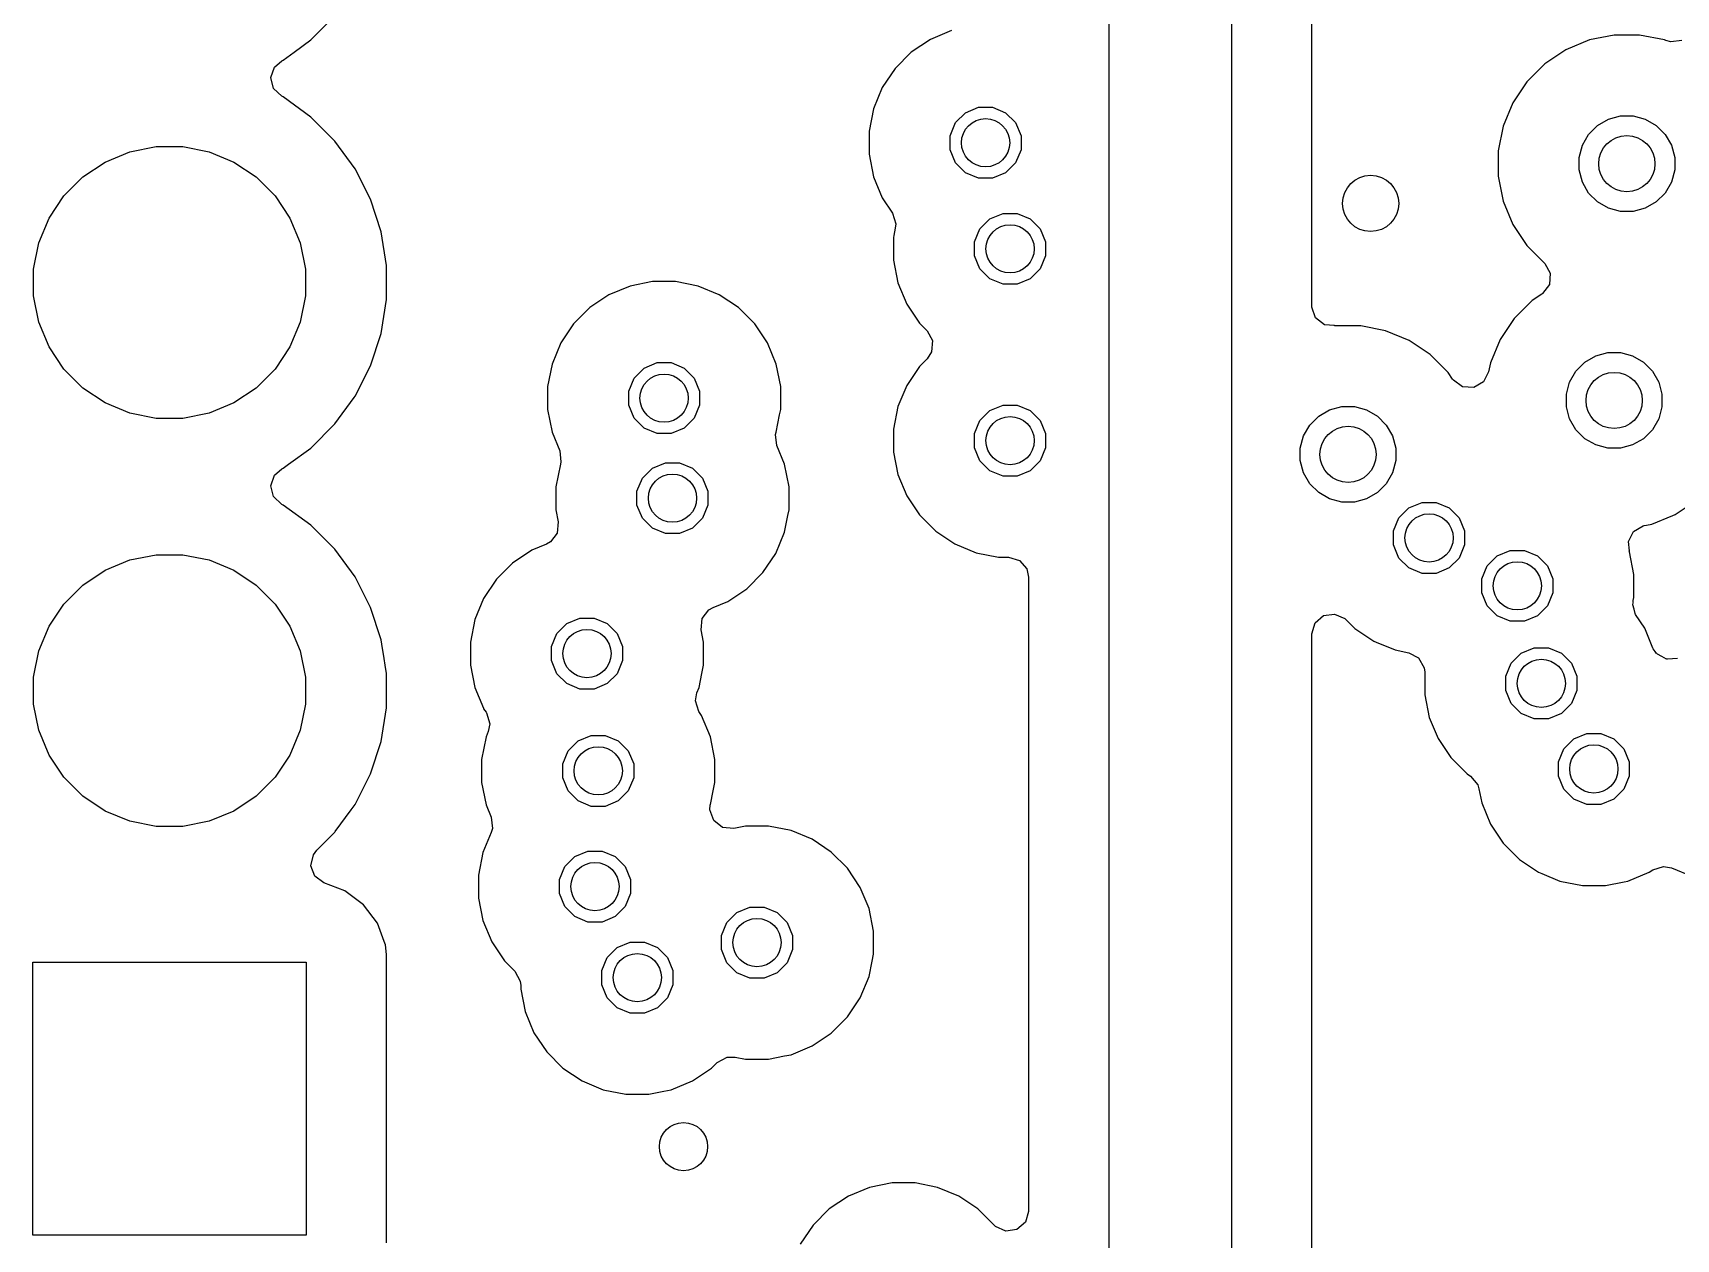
# Model space of a CAD drawing. Header units: inches. Extents: x 5.12 to 6.15, y -4.12 to -1.79.
# Drawn here: x 5.1426 to 5.5452, y -3.2447 to -2.9491 of the extents above; entities that cross this region are included whole.
import ezdxf

# ---------------------------------------------------------------- set-up
doc = ezdxf.new("R2010")
doc.units = ezdxf.units.IN
doc.header["$MEASUREMENT"] = 0
doc.layers.add('In2.Cu', color=33, linetype='CONTINUOUS', true_color=0xce7d2c)

msp = doc.modelspace()

# ---------------------------------------------------------------- linework, layer by layer
at = {"layer": 'In2.Cu', "linetype": 'CONTINUOUS'}
for p, q in [((5.40624, -3.34324), (5.40624, -2.67203)), ((5.43624, -2.67824), (5.43624, -3.33703)), ((5.45594, -3.01604), (5.45594, -2.94046)), ((5.2107, -2.95081), (5.21661, -2.9449)), ((5.20657, -2.95381), (5.2107, -2.95081)), ((5.2107, -2.95081), (5.2107, -2.95081)), ((5.2107, -2.95081), (5.2107, -2.95081)), ((5.36247, -2.95069), (5.35779, -2.95381)), ((5.36767, -2.94853), (5.36247, -2.95069)), ((5.36247, -2.95069), (5.36247, -2.95069)), ((5.52392, -2.95082), (5.51819, -2.9532)), ((5.53001, -2.94961), (5.52392, -2.95082)), ((5.52392, -2.95082), (5.52392, -2.95082)), ((5.53622, -2.94961), (5.53001, -2.94961)), ((5.53001, -2.94961), (5.53001, -2.94961)), ((5.54231, -2.95082), (5.53622, -2.94961)), ((5.53622, -2.94961), (5.53622, -2.94961)), ((5.54269, -2.95098), (5.54231, -2.95082)), ((5.54231, -2.95082), (5.54231, -2.95082)), ((5.54231, -2.95082), (5.54231, -2.95082)), ((5.54231, -2.95082), (5.54231, -2.95082)), ((5.54231, -2.95082), (5.54231, -2.95082)), ((5.54658, -2.95091), (5.54386, -2.9513)), ((5.20393, -2.95573), (5.20657, -2.95381)), ((5.35779, -2.95381), (5.35381, -2.95779)), ((5.35779, -2.95381), (5.35779, -2.95381)), ((5.51819, -2.9532), (5.51302, -2.95665)), ((5.51819, -2.9532), (5.51819, -2.9532)), ((5.54386, -2.9513), (5.54269, -2.95098)), ((5.20092, -2.96005), (5.20181, -2.95745)), ((5.20181, -2.95745), (5.20358, -2.95591)), ((5.20358, -2.95591), (5.20393, -2.95573)), ((5.35381, -2.95779), (5.35069, -2.96247)), ((5.35381, -2.95779), (5.35381, -2.95779)), ((5.51302, -2.95665), (5.50863, -2.96104)), ((5.51302, -2.95665), (5.51302, -2.95665)), ((5.20158, -2.96272), (5.20092, -2.96005)), ((5.20358, -2.96461), (5.20158, -2.96272)), ((5.35069, -2.96247), (5.34853, -2.96767)), ((5.35069, -2.96247), (5.35069, -2.96247)), ((5.50863, -2.96104), (5.50519, -2.9662)), ((5.50863, -2.96104), (5.50863, -2.96104)), ((5.2039, -2.96477), (5.20358, -2.96461)), ((5.20393, -2.96478), (5.2039, -2.96477)), ((5.2107, -2.9697), (5.20393, -2.96478)), ((5.50518, -2.9662), (5.50281, -2.97193)), ((5.50519, -2.9662), (5.50518, -2.9662)), ((5.21661, -2.97562), (5.2107, -2.9697)), ((5.34853, -2.96767), (5.34744, -2.97319)), ((5.34853, -2.96767), (5.34853, -2.96767)), ((5.36863, -2.97108), (5.37108, -2.96863)), ((5.37108, -2.96863), (5.37427, -2.96731)), ((5.37427, -2.96731), (5.37773, -2.96731)), ((5.37773, -2.96731), (5.38092, -2.96863)), ((5.38092, -2.96863), (5.38337, -2.97108)), ((5.52592, -2.97176), (5.52859, -2.97022)), ((5.52859, -2.97022), (5.53157, -2.96942)), ((5.53157, -2.96942), (5.53466, -2.96942)), ((5.53466, -2.96942), (5.53763, -2.97022)), ((5.53763, -2.97022), (5.5403, -2.97176)), ((5.34744, -2.97319), (5.34744, -2.97319)), ((5.34744, -2.97319), (5.34744, -2.97881)), ((5.36731, -2.97427), (5.36863, -2.97108)), ((5.36731, -2.97773), (5.36731, -2.97427)), ((5.38337, -2.97108), (5.38469, -2.97427)), ((5.38469, -2.97427), (5.38469, -2.97773)), ((5.50281, -2.97194), (5.5016, -2.97802)), ((5.50281, -2.97193), (5.50281, -2.97194)), ((5.5222, -2.97661), (5.52374, -2.97394)), ((5.52374, -2.97394), (5.52592, -2.97176)), ((5.5403, -2.97176), (5.54248, -2.97394)), ((5.54248, -2.97394), (5.54403, -2.97661)), ((5.16028, -2.98075), (5.16634, -2.97824)), ((5.16634, -2.97824), (5.17278, -2.97696)), ((5.17278, -2.97696), (5.17934, -2.97696)), ((5.17934, -2.97696), (5.18577, -2.97824)), ((5.18577, -2.97824), (5.19183, -2.98075)), ((5.22153, -2.98239), (5.21661, -2.97562)), ((5.34744, -2.97881), (5.34744, -2.97881)), ((5.34744, -2.97881), (5.34744, -2.97881)), ((5.34744, -2.97881), (5.34853, -2.98433)), ((5.36863, -2.98092), (5.36731, -2.97773)), ((5.38469, -2.97773), (5.38337, -2.98092)), ((5.5016, -2.97802), (5.5016, -2.98423)), ((5.5214, -2.97959), (5.5222, -2.97661)), ((5.54403, -2.97661), (5.54482, -2.97959)), ((5.15483, -2.98439), (5.16028, -2.98075)), ((5.19183, -2.98075), (5.19729, -2.98439)), ((5.22533, -2.98985), (5.22153, -2.98239)), ((5.22153, -2.98239), (5.22153, -2.98239)), ((5.22153, -2.98239), (5.22153, -2.98239)), ((5.37108, -2.98337), (5.36863, -2.98092)), ((5.38337, -2.98092), (5.38092, -2.98337)), ((5.5214, -2.98267), (5.5214, -2.97959)), ((5.5222, -2.98565), (5.5214, -2.98267)), ((5.54482, -2.98267), (5.54403, -2.98565)), ((5.54482, -2.97959), (5.54482, -2.98267)), ((5.15019, -2.98903), (5.15483, -2.98439)), ((5.19729, -2.98439), (5.20193, -2.98903)), ((5.34853, -2.98433), (5.34853, -2.98433)), ((5.34853, -2.98433), (5.35069, -2.98953)), ((5.37427, -2.98469), (5.37108, -2.98337)), ((5.37773, -2.98469), (5.37427, -2.98469)), ((5.38092, -2.98337), (5.37773, -2.98469)), ((5.5016, -2.98423), (5.50281, -2.99032)), ((5.52374, -2.98832), (5.5222, -2.98565)), ((5.54403, -2.98565), (5.54248, -2.98832)), ((5.14655, -2.99448), (5.15019, -2.98903)), ((5.20193, -2.98903), (5.20557, -2.99448)), ((5.22792, -2.99781), (5.22533, -2.98985)), ((5.35069, -2.98953), (5.35069, -2.98953)), ((5.35069, -2.98953), (5.35316, -2.99323)), ((5.50281, -2.99032), (5.50281, -2.99032)), ((5.50281, -2.99032), (5.50518, -2.99606)), ((5.52592, -2.9905), (5.52374, -2.98832)), ((5.52859, -2.99204), (5.52592, -2.9905)), ((5.5403, -2.9905), (5.53763, -2.99204)), ((5.54248, -2.98832), (5.5403, -2.9905)), ((5.14404, -3.00054), (5.14655, -2.99448)), ((5.20557, -2.99448), (5.20808, -3.00054)), ((5.35316, -2.99323), (5.35399, -2.99586)), ((5.37463, -2.99708), (5.37708, -2.99463)), ((5.37708, -2.99463), (5.38027, -2.99331)), ((5.38027, -2.99331), (5.38373, -2.99331)), ((5.38373, -2.99331), (5.38692, -2.99463)), ((5.38692, -2.99463), (5.38937, -2.99708)), ((5.53157, -2.99284), (5.52859, -2.99204)), ((5.53466, -2.99284), (5.53157, -2.99284)), ((5.53763, -2.99204), (5.53466, -2.99284)), ((5.22923, -3.00607), (5.22792, -2.99781)), ((5.35352, -2.99877), (5.35344, -2.99919)), ((5.35344, -2.99919), (5.35344, -3.00481)), ((5.35389, -2.9969), (5.35352, -2.99877)), ((5.35399, -2.99586), (5.35389, -2.9969)), ((5.37331, -3.00027), (5.37463, -2.99708)), ((5.38937, -2.99708), (5.39069, -3.00027)), ((5.50518, -2.99606), (5.50519, -2.99606)), ((5.50519, -2.99606), (5.50863, -3.00122)), ((5.14276, -3.00698), (5.14404, -3.00054)), ((5.20808, -3.00054), (5.20936, -3.00698)), ((5.37331, -3.00373), (5.37331, -3.00027)), ((5.39069, -3.00027), (5.39069, -3.00373)), ((5.50863, -3.00122), (5.50863, -3.00122)), ((5.50863, -3.00122), (5.513, -3.00558)), ((5.14276, -3.01354), (5.14276, -3.00698)), ((5.20936, -3.00698), (5.20936, -3.01354)), ((5.22923, -3.01444), (5.22923, -3.00607)), ((5.35344, -3.00481), (5.35344, -3.00481)), ((5.35344, -3.00481), (5.35344, -3.00481)), ((5.35344, -3.00481), (5.35453, -3.01033)), ((5.37463, -3.00692), (5.37331, -3.00373)), ((5.37708, -3.00937), (5.37463, -3.00692)), ((5.38937, -3.00692), (5.38692, -3.00937)), ((5.39069, -3.00373), (5.38937, -3.00692)), ((5.513, -3.00558), (5.51432, -3.008)), ((5.28891, -3.01112), (5.28371, -3.01327)), ((5.29443, -3.01002), (5.28891, -3.01112)), ((5.28891, -3.01112), (5.28891, -3.01112)), ((5.30006, -3.01002), (5.29443, -3.01002)), ((5.29443, -3.01002), (5.29443, -3.01002)), ((5.30558, -3.01112), (5.30006, -3.01002)), ((5.30006, -3.01002), (5.30006, -3.01002)), ((5.31077, -3.01327), (5.30558, -3.01112)), ((5.30558, -3.01112), (5.30558, -3.01112)), ((5.35453, -3.01033), (5.35453, -3.01033)), ((5.35453, -3.01033), (5.35669, -3.01553)), ((5.38027, -3.01069), (5.37708, -3.00937)), ((5.38373, -3.01069), (5.38027, -3.01069)), ((5.38692, -3.00937), (5.38373, -3.01069)), ((5.51412, -3.01074), (5.51247, -3.01294)), ((5.51432, -3.008), (5.51412, -3.01074)), ((5.14404, -3.01997), (5.14276, -3.01354)), ((5.20936, -3.01354), (5.20808, -3.01997)), ((5.22792, -3.02271), (5.22923, -3.01444)), ((5.28371, -3.01327), (5.27904, -3.0164)), ((5.28371, -3.01327), (5.28371, -3.01327)), ((5.31545, -3.0164), (5.31077, -3.01327)), ((5.31077, -3.01327), (5.31077, -3.01327)), ((5.5099, -3.01467), (5.50551, -3.01906)), ((5.51226, -3.01309), (5.5099, -3.01467)), ((5.5099, -3.01467), (5.5099, -3.01467)), ((5.51247, -3.01294), (5.51226, -3.01309)), ((5.27904, -3.0164), (5.27506, -3.02037)), ((5.27904, -3.0164), (5.27904, -3.0164)), ((5.31943, -3.02037), (5.31545, -3.0164)), ((5.31545, -3.0164), (5.31545, -3.0164)), ((5.35669, -3.01553), (5.35669, -3.01553)), ((5.35669, -3.01553), (5.35981, -3.02021)), ((5.45595, -3.0163), (5.45594, -3.01604)), ((5.45686, -3.0189), (5.45595, -3.0163)), ((5.45904, -3.02059), (5.45686, -3.0189)), ((5.50551, -3.01906), (5.50206, -3.02422)), ((5.50551, -3.01906), (5.50551, -3.01906)), ((5.14655, -3.02603), (5.14404, -3.01997)), ((5.20808, -3.01997), (5.20557, -3.02603)), ((5.22533, -3.03067), (5.22792, -3.02271)), ((5.27506, -3.02037), (5.27193, -3.02505)), ((5.27506, -3.02037), (5.27506, -3.02037)), ((5.32256, -3.02505), (5.31943, -3.02037)), ((5.31943, -3.02037), (5.31943, -3.02037)), ((5.35981, -3.02021), (5.35981, -3.02021)), ((5.35981, -3.02021), (5.36165, -3.02205)), ((5.36165, -3.02205), (5.36297, -3.02446)), ((5.46146, -3.0208), (5.45904, -3.02059)), ((5.46147, -3.02087), (5.46146, -3.0208)), ((5.4617, -3.02085), (5.46147, -3.02087)), ((5.46171, -3.02085), (5.4617, -3.02085)), ((5.46791, -3.02085), (5.46171, -3.02085)), ((5.474, -3.02206), (5.46791, -3.02085)), ((5.46791, -3.02085), (5.46791, -3.02085)), ((5.47974, -3.02443), (5.474, -3.02206)), ((5.474, -3.02206), (5.474, -3.02206)), ((5.15019, -3.03149), (5.14655, -3.02603)), ((5.20557, -3.02603), (5.20193, -3.03149)), ((5.27193, -3.02505), (5.26978, -3.03025)), ((5.27193, -3.02505), (5.27193, -3.02505)), ((5.32471, -3.03025), (5.32256, -3.02505)), ((5.32256, -3.02505), (5.32256, -3.02505)), ((5.32256, -3.02505), (5.32256, -3.02505)), ((5.36278, -3.02721), (5.36165, -3.02895)), ((5.36297, -3.02446), (5.36278, -3.02721)), ((5.4849, -3.02788), (5.47974, -3.02443)), ((5.47974, -3.02443), (5.47974, -3.02443)), ((5.50206, -3.02422), (5.49969, -3.02996)), ((5.50206, -3.02422), (5.50206, -3.02422)), ((5.22153, -3.03813), (5.22533, -3.03067)), ((5.26978, -3.03025), (5.26868, -3.03577)), ((5.26978, -3.03025), (5.26978, -3.03025)), ((5.28988, -3.03366), (5.29232, -3.03122)), ((5.29232, -3.03122), (5.29552, -3.02989)), ((5.29552, -3.02989), (5.29897, -3.02989)), ((5.29897, -3.02989), (5.30217, -3.03122)), ((5.30217, -3.03122), (5.30461, -3.03366)), ((5.32581, -3.03577), (5.32471, -3.03025)), ((5.32471, -3.03025), (5.32471, -3.03025)), ((5.32471, -3.03025), (5.32471, -3.03025)), ((5.35981, -3.03079), (5.35669, -3.03547)), ((5.36165, -3.02895), (5.35981, -3.03079)), ((5.35981, -3.03079), (5.35981, -3.03079)), ((5.48929, -3.03227), (5.4849, -3.02788)), ((5.4849, -3.02788), (5.4849, -3.02788)), ((5.49969, -3.02996), (5.49925, -3.03217)), ((5.49969, -3.02996), (5.49969, -3.02996)), ((5.52062, -3.03196), (5.5228, -3.02978)), ((5.5228, -3.02978), (5.52547, -3.02824)), ((5.52547, -3.02824), (5.52845, -3.02744)), ((5.52845, -3.02744), (5.53153, -3.02744)), ((5.53153, -3.02744), (5.53451, -3.02824)), ((5.53451, -3.02824), (5.53718, -3.02978)), ((5.53718, -3.02978), (5.53936, -3.03196)), ((5.15483, -3.03613), (5.15019, -3.03149)), ((5.20193, -3.03149), (5.19729, -3.03613)), ((5.28856, -3.03685), (5.28988, -3.03366)), ((5.30461, -3.03366), (5.30593, -3.03685)), ((5.35669, -3.03547), (5.35453, -3.04067)), ((5.35669, -3.03547), (5.35669, -3.03547)), ((5.4904, -3.03393), (5.48929, -3.03227)), ((5.48929, -3.03227), (5.48929, -3.03227)), ((5.4906, -3.03422), (5.4904, -3.03393)), ((5.49283, -3.03583), (5.4906, -3.03422)), ((5.49797, -3.03461), (5.49558, -3.03597)), ((5.49925, -3.03217), (5.49797, -3.03461)), ((5.51828, -3.03761), (5.51908, -3.03463)), ((5.51908, -3.03463), (5.52062, -3.03196)), ((5.53936, -3.03196), (5.5409, -3.03463)), ((5.5409, -3.03463), (5.5417, -3.03761)), ((5.16028, -3.03977), (5.15483, -3.03613)), ((5.19729, -3.03613), (5.19183, -3.03977)), ((5.21661, -3.0449), (5.22133, -3.0384)), ((5.22133, -3.0384), (5.22153, -3.03813)), ((5.26868, -3.03577), (5.26868, -3.03577)), ((5.26868, -3.03577), (5.26868, -3.0414)), ((5.28856, -3.04031), (5.28856, -3.03685)), ((5.30593, -3.03685), (5.30593, -3.04031)), ((5.32581, -3.0414), (5.32581, -3.03577)), ((5.49558, -3.03597), (5.49283, -3.03583)), ((5.51828, -3.04069), (5.51828, -3.03761)), ((5.5417, -3.03761), (5.5417, -3.04069)), ((5.16634, -3.04228), (5.16028, -3.03977)), ((5.17278, -3.04356), (5.16634, -3.04228)), ((5.18577, -3.04228), (5.17934, -3.04356)), ((5.19183, -3.03977), (5.18577, -3.04228)), ((5.26868, -3.0414), (5.26868, -3.0414)), ((5.26868, -3.0414), (5.26868, -3.0414)), ((5.26868, -3.0414), (5.26978, -3.04691)), ((5.28988, -3.0435), (5.28856, -3.04031)), ((5.29232, -3.04595), (5.28988, -3.0435)), ((5.30461, -3.0435), (5.30217, -3.04595)), ((5.30593, -3.04031), (5.30461, -3.0435)), ((5.32471, -3.04691), (5.32555, -3.04269)), ((5.32555, -3.04269), (5.32581, -3.0414)), ((5.35453, -3.04067), (5.35344, -3.04619)), ((5.35453, -3.04067), (5.35453, -3.04067)), ((5.37463, -3.04408), (5.37708, -3.04163)), ((5.37708, -3.04163), (5.38027, -3.04031)), ((5.38027, -3.04031), (5.38373, -3.04031)), ((5.38373, -3.04031), (5.38692, -3.04163)), ((5.38692, -3.04163), (5.38937, -3.04408)), ((5.45544, -3.04517), (5.45762, -3.04299)), ((5.45762, -3.04299), (5.46029, -3.04145)), ((5.46029, -3.04145), (5.46327, -3.04065)), ((5.46327, -3.04065), (5.46635, -3.04065)), ((5.46635, -3.04065), (5.46933, -3.04145)), ((5.46933, -3.04145), (5.472, -3.04299)), ((5.472, -3.04299), (5.47418, -3.04517)), ((5.51908, -3.04367), (5.51828, -3.04069)), ((5.5417, -3.04069), (5.5409, -3.04367)), ((5.17934, -3.04356), (5.17278, -3.04356)), ((5.2107, -3.05081), (5.21661, -3.0449)), ((5.21661, -3.0449), (5.21661, -3.0449)), ((5.21661, -3.0449), (5.21661, -3.0449)), ((5.26978, -3.04691), (5.26978, -3.04691)), ((5.26978, -3.04691), (5.27167, -3.05147)), ((5.29552, -3.04727), (5.29232, -3.04595)), ((5.29897, -3.04727), (5.29552, -3.04727)), ((5.30217, -3.04595), (5.29897, -3.04727)), ((5.32457, -3.04748), (5.3247, -3.04693)), ((5.32487, -3.05022), (5.32457, -3.04748)), ((5.3247, -3.04693), (5.32471, -3.04691)), ((5.32471, -3.04691), (5.32471, -3.04691)), ((5.35344, -3.04619), (5.35344, -3.04619)), ((5.35344, -3.04619), (5.35344, -3.05181)), ((5.37331, -3.04727), (5.37463, -3.04408)), ((5.37331, -3.05073), (5.37331, -3.04727)), ((5.38937, -3.04408), (5.39069, -3.04727)), ((5.39069, -3.04727), (5.39069, -3.05073)), ((5.4539, -3.04784), (5.45544, -3.04517)), ((5.47418, -3.04517), (5.47572, -3.04784)), ((5.52062, -3.04634), (5.51908, -3.04367)), ((5.5228, -3.04852), (5.52062, -3.04634)), ((5.53936, -3.04634), (5.53718, -3.04852)), ((5.5409, -3.04367), (5.53936, -3.04634)), ((5.20525, -3.05477), (5.2107, -3.05081)), ((5.2107, -3.05081), (5.2107, -3.05081)), ((5.2107, -3.05081), (5.2107, -3.05081)), ((5.27167, -3.05147), (5.27196, -3.05421)), ((5.32675, -3.05477), (5.32487, -3.05022)), ((5.37463, -3.05392), (5.37331, -3.05073)), ((5.39069, -3.05073), (5.38937, -3.05392)), ((5.4531, -3.05082), (5.4539, -3.04784)), ((5.4531, -3.0539), (5.4531, -3.05082)), ((5.47572, -3.04784), (5.47652, -3.05082)), ((5.47652, -3.05082), (5.47652, -3.0539)), ((5.52547, -3.05006), (5.5228, -3.04852)), ((5.52845, -3.05086), (5.52547, -3.05006)), ((5.53153, -3.05086), (5.52845, -3.05086)), ((5.53451, -3.05006), (5.53153, -3.05086)), ((5.53718, -3.04852), (5.53451, -3.05006)), ((5.20393, -3.05573), (5.20525, -3.05477)), ((5.27182, -3.05477), (5.27072, -3.06029)), ((5.27183, -3.05476), (5.27182, -3.05477)), ((5.27196, -3.05421), (5.27183, -3.05476)), ((5.29437, -3.05574), (5.29756, -3.05442)), ((5.29756, -3.05442), (5.30102, -3.05442)), ((5.30102, -3.05442), (5.30421, -3.05574)), ((5.32785, -3.06029), (5.32675, -3.05477)), ((5.32675, -3.05477), (5.32675, -3.05477)), ((5.32675, -3.05477), (5.32675, -3.05477)), ((5.35344, -3.05181), (5.35344, -3.05181)), ((5.35344, -3.05181), (5.35344, -3.05181)), ((5.35344, -3.05181), (5.35453, -3.05733)), ((5.37708, -3.05637), (5.37463, -3.05392)), ((5.38937, -3.05392), (5.38692, -3.05637)), ((5.4539, -3.05688), (5.4531, -3.0539)), ((5.47652, -3.0539), (5.47572, -3.05688)), ((5.20092, -3.06005), (5.20181, -3.05745)), ((5.20181, -3.05745), (5.20358, -3.05591)), ((5.20358, -3.05591), (5.20393, -3.05573)), ((5.2906, -3.06138), (5.29192, -3.05818)), ((5.29192, -3.05818), (5.29437, -3.05574)), ((5.30421, -3.05574), (5.30665, -3.05818)), ((5.30665, -3.05818), (5.30798, -3.06138)), ((5.35453, -3.05733), (5.35453, -3.05733)), ((5.35453, -3.05733), (5.35669, -3.06253)), ((5.38027, -3.05769), (5.37708, -3.05637)), ((5.38373, -3.05769), (5.38027, -3.05769)), ((5.38692, -3.05637), (5.38373, -3.05769)), ((5.45544, -3.05955), (5.4539, -3.05688)), ((5.45762, -3.06173), (5.45544, -3.05955)), ((5.47418, -3.05955), (5.472, -3.06173)), ((5.47572, -3.05688), (5.47418, -3.05955)), ((5.20158, -3.06272), (5.20092, -3.06005)), ((5.20358, -3.06461), (5.20158, -3.06272)), ((5.27072, -3.06029), (5.27072, -3.06029)), ((5.27072, -3.06029), (5.27072, -3.06592)), ((5.2906, -3.06483), (5.2906, -3.06138)), ((5.30798, -3.06138), (5.30798, -3.06483)), ((5.32785, -3.06592), (5.32785, -3.06029)), ((5.35669, -3.06253), (5.35669, -3.06253)), ((5.35669, -3.06253), (5.35981, -3.06721)), ((5.46029, -3.06327), (5.45762, -3.06173)), ((5.46327, -3.06407), (5.46029, -3.06327)), ((5.46933, -3.06327), (5.46635, -3.06407)), ((5.472, -3.06173), (5.46933, -3.06327)), ((5.54492, -3.06708), (5.55008, -3.06363)), ((5.2039, -3.06477), (5.20358, -3.06461)), ((5.20393, -3.06478), (5.2039, -3.06477)), ((5.2107, -3.0697), (5.20393, -3.06478)), ((5.27072, -3.06592), (5.27072, -3.06592)), ((5.27072, -3.06592), (5.27072, -3.06592)), ((5.27072, -3.06592), (5.27132, -3.06892)), ((5.29192, -3.06803), (5.2906, -3.06483)), ((5.30798, -3.06483), (5.30665, -3.06803)), ((5.32675, -3.07144), (5.32757, -3.06731)), ((5.32757, -3.06731), (5.32785, -3.06592)), ((5.35981, -3.06721), (5.35981, -3.06721)), ((5.35981, -3.06721), (5.36379, -3.07119)), ((5.46635, -3.06407), (5.46327, -3.06407)), ((5.47728, -3.06791), (5.47972, -3.06547)), ((5.47972, -3.06547), (5.48292, -3.06415)), ((5.48292, -3.06415), (5.48637, -3.06415)), ((5.48637, -3.06415), (5.48957, -3.06547)), ((5.48957, -3.06547), (5.49201, -3.06791)), ((5.53919, -3.06945), (5.54436, -3.06731)), ((5.54436, -3.06731), (5.54492, -3.06708)), ((5.54492, -3.06708), (5.54492, -3.06708)), ((5.54492, -3.06708), (5.54492, -3.06708)), ((5.21661, -3.07562), (5.2107, -3.0697)), ((5.27108, -3.07166), (5.26939, -3.07383)), ((5.27132, -3.06892), (5.27108, -3.07166)), ((5.29437, -3.07047), (5.29192, -3.06803)), ((5.29756, -3.07179), (5.29437, -3.07047)), ((5.30421, -3.07047), (5.30102, -3.07179)), ((5.30665, -3.06803), (5.30421, -3.07047)), ((5.3246, -3.07663), (5.32675, -3.07144)), ((5.36379, -3.07119), (5.36379, -3.07119)), ((5.36379, -3.07119), (5.36847, -3.07431)), ((5.47596, -3.07111), (5.47728, -3.06791)), ((5.47596, -3.07456), (5.47596, -3.07111)), ((5.49201, -3.06791), (5.49333, -3.07111)), ((5.49333, -3.07111), (5.49333, -3.07456)), ((5.53352, -3.07375), (5.53475, -3.07128)), ((5.53475, -3.07128), (5.53711, -3.06987)), ((5.53711, -3.06987), (5.53738, -3.06981)), ((5.53738, -3.06981), (5.53794, -3.0697)), ((5.53794, -3.0697), (5.53919, -3.06945)), ((5.22153, -3.08239), (5.21661, -3.07562)), ((5.2684, -3.07438), (5.26482, -3.07587)), ((5.26939, -3.07383), (5.2684, -3.07438)), ((5.30102, -3.07179), (5.29756, -3.07179)), ((5.36847, -3.07431), (5.36847, -3.07431)), ((5.36847, -3.07431), (5.36847, -3.07431)), ((5.36847, -3.07431), (5.37367, -3.07647)), ((5.47728, -3.07776), (5.47596, -3.07456)), ((5.49333, -3.07456), (5.49201, -3.07776)), ((5.53377, -3.07599), (5.53352, -3.07375)), ((5.16028, -3.08075), (5.16634, -3.07824)), ((5.16634, -3.07824), (5.17278, -3.07696)), ((5.17278, -3.07696), (5.17934, -3.07696)), ((5.17934, -3.07696), (5.18577, -3.07824)), ((5.18577, -3.07824), (5.19183, -3.08075)), ((5.26014, -3.07899), (5.25616, -3.08297)), ((5.26482, -3.07587), (5.26014, -3.07899)), ((5.26014, -3.07899), (5.26014, -3.07899)), ((5.26482, -3.07587), (5.26482, -3.07587)), ((5.32147, -3.08131), (5.3246, -3.07663)), ((5.37367, -3.07647), (5.37367, -3.07647)), ((5.37367, -3.07647), (5.37367, -3.07647)), ((5.37367, -3.07647), (5.37919, -3.07756)), ((5.37919, -3.07756), (5.38165, -3.07756)), ((5.38165, -3.07756), (5.38429, -3.07834)), ((5.38429, -3.07834), (5.38609, -3.08042)), ((5.47972, -3.0802), (5.47728, -3.07776)), ((5.49201, -3.07776), (5.48957, -3.0802)), ((5.49758, -3.08286), (5.4989, -3.07966)), ((5.4989, -3.07966), (5.50134, -3.07722)), ((5.50134, -3.07722), (5.50454, -3.0759)), ((5.50454, -3.0759), (5.50799, -3.0759)), ((5.50799, -3.0759), (5.51119, -3.07722)), ((5.51119, -3.07722), (5.51363, -3.07966)), ((5.51363, -3.07966), (5.51495, -3.08286)), ((5.53366, -3.07602), (5.53377, -3.07599)), ((5.53373, -3.07625), (5.53366, -3.07602)), ((5.53483, -3.08177), (5.53373, -3.07625)), ((5.53373, -3.07625), (5.53373, -3.07625)), ((5.53373, -3.07625), (5.53373, -3.07625)), ((5.53373, -3.07625), (5.53373, -3.07625)), ((5.15483, -3.08439), (5.16028, -3.08075)), ((5.19183, -3.08075), (5.19729, -3.08439)), ((5.22533, -3.08985), (5.22153, -3.08239)), ((5.22153, -3.08239), (5.22153, -3.08239)), ((5.22153, -3.08239), (5.22153, -3.08239)), ((5.25616, -3.08297), (5.25303, -3.08765)), ((5.25616, -3.08297), (5.25616, -3.08297)), ((5.3175, -3.08529), (5.32147, -3.08131)), ((5.38609, -3.08042), (5.38653, -3.08244)), ((5.38653, -3.08244), (5.38653, -3.2379)), ((5.48292, -3.08152), (5.47972, -3.0802)), ((5.48637, -3.08152), (5.48292, -3.08152)), ((5.48957, -3.0802), (5.48637, -3.08152)), ((5.49758, -3.08631), (5.49758, -3.08286)), ((5.51495, -3.08286), (5.51495, -3.08631)), ((5.53483, -3.0874), (5.53483, -3.08177)), ((5.53483, -3.08177), (5.53483, -3.08177)), ((5.15019, -3.08903), (5.15483, -3.08439)), ((5.19729, -3.08439), (5.20193, -3.08903)), ((5.25303, -3.08765), (5.25088, -3.09285)), ((5.25303, -3.08765), (5.25303, -3.08765)), ((5.31282, -3.08842), (5.3175, -3.08529)), ((5.4989, -3.08951), (5.49758, -3.08631)), ((5.51495, -3.08631), (5.51363, -3.08951)), ((5.53467, -3.08818), (5.53483, -3.0874)), ((5.14655, -3.09448), (5.15019, -3.08903)), ((5.20193, -3.08903), (5.20557, -3.09448)), ((5.22792, -3.09781), (5.22533, -3.08985)), ((5.30656, -3.09262), (5.30824, -3.09045)), ((5.30824, -3.09045), (5.30923, -3.0899)), ((5.30923, -3.0899), (5.31282, -3.08842)), ((5.4588, -3.09187), (5.46152, -3.09148)), ((5.46152, -3.09148), (5.46402, -3.09262)), ((5.50134, -3.09195), (5.4989, -3.08951)), ((5.51363, -3.08951), (5.51119, -3.09195)), ((5.53458, -3.08922), (5.53462, -3.08878)), ((5.53491, -3.09029), (5.53458, -3.08922)), ((5.5346, -3.08868), (5.53464, -3.08859)), ((5.53462, -3.08878), (5.5346, -3.08868)), ((5.53464, -3.08859), (5.53467, -3.08818)), ((5.53512, -3.09138), (5.53491, -3.09029)), ((5.53525, -3.09162), (5.53512, -3.09138)), ((5.53747, -3.09495), (5.53525, -3.09162)), ((5.14404, -3.10054), (5.14655, -3.09448)), ((5.20557, -3.09448), (5.20808, -3.10054)), ((5.25088, -3.09285), (5.24978, -3.09837)), ((5.25088, -3.09285), (5.25088, -3.09285)), ((5.27098, -3.09626), (5.27343, -3.09382)), ((5.27343, -3.09382), (5.27662, -3.09249)), ((5.27662, -3.09249), (5.28007, -3.09249)), ((5.28007, -3.09249), (5.28327, -3.09382)), ((5.28327, -3.09382), (5.28571, -3.09626)), ((5.30631, -3.09536), (5.30656, -3.09262)), ((5.30691, -3.09837), (5.30631, -3.09536)), ((5.45594, -3.09631), (5.45672, -3.09367)), ((5.45672, -3.09367), (5.4588, -3.09187)), ((5.46402, -3.09262), (5.46428, -3.09286)), ((5.46428, -3.09286), (5.46644, -3.09502)), ((5.46644, -3.09502), (5.46644, -3.09502)), ((5.46644, -3.09502), (5.47112, -3.09815)), ((5.50454, -3.09327), (5.50134, -3.09195)), ((5.50799, -3.09327), (5.50454, -3.09327)), ((5.51119, -3.09195), (5.50799, -3.09327)), ((5.53949, -3.09982), (5.53747, -3.09495)), ((5.22809, -3.09889), (5.22792, -3.09781)), ((5.22792, -3.09781), (5.22792, -3.09781)), ((5.22864, -3.10237), (5.22809, -3.09889)), ((5.24978, -3.09837), (5.24978, -3.09837)), ((5.24978, -3.09837), (5.24978, -3.10399)), ((5.26966, -3.09945), (5.27098, -3.09626)), ((5.26966, -3.10291), (5.26966, -3.09945)), ((5.28571, -3.09626), (5.28703, -3.09945)), ((5.28703, -3.09945), (5.28703, -3.10291)), ((5.30691, -3.10399), (5.30691, -3.09837)), ((5.45594, -3.29609), (5.45594, -3.09631)), ((5.47112, -3.09815), (5.47112, -3.09815)), ((5.47112, -3.09815), (5.47165, -3.09837)), ((5.47165, -3.09837), (5.47631, -3.1003)), ((5.50724, -3.10111), (5.51043, -3.09979)), ((5.51043, -3.09979), (5.51389, -3.09979)), ((5.51389, -3.09979), (5.51708, -3.10111)), ((5.53959, -3.1), (5.53949, -3.09982)), ((5.14276, -3.10698), (5.14404, -3.10054)), ((5.20808, -3.10054), (5.20936, -3.10698)), ((5.2289, -3.10399), (5.22864, -3.10237)), ((5.27098, -3.1061), (5.26966, -3.10291)), ((5.28703, -3.10291), (5.28571, -3.1061)), ((5.47631, -3.1003), (5.47967, -3.10097)), ((5.47967, -3.10097), (5.4821, -3.10224)), ((5.4821, -3.10224), (5.48346, -3.10463)), ((5.50347, -3.10675), (5.50479, -3.10355)), ((5.50479, -3.10355), (5.50724, -3.10111)), ((5.51708, -3.10111), (5.51952, -3.10355)), ((5.51952, -3.10355), (5.52085, -3.10675)), ((5.54008, -3.10066), (5.53959, -3.1)), ((5.54039, -3.10114), (5.54008, -3.10066)), ((5.54048, -3.10119), (5.54039, -3.10114)), ((5.54059, -3.10134), (5.54048, -3.10119)), ((5.5417, -3.10189), (5.54059, -3.10134)), ((5.54278, -3.10251), (5.5417, -3.10189)), ((5.54292, -3.1025), (5.54278, -3.10251)), ((5.54305, -3.10257), (5.54292, -3.1025)), ((5.54429, -3.10243), (5.54305, -3.10257)), ((5.54552, -3.10237), (5.54429, -3.10243)), ((5.14276, -3.11354), (5.14276, -3.10698)), ((5.20936, -3.10698), (5.20936, -3.11354)), ((5.22923, -3.10607), (5.2289, -3.10399)), ((5.22923, -3.11444), (5.22923, -3.10607)), ((5.24978, -3.10399), (5.24978, -3.10399)), ((5.24978, -3.10399), (5.24978, -3.10399)), ((5.24978, -3.10399), (5.25088, -3.10951)), ((5.27343, -3.10855), (5.27098, -3.1061)), ((5.28571, -3.1061), (5.28327, -3.10855)), ((5.30581, -3.10951), (5.3065, -3.10607)), ((5.3065, -3.10607), (5.30691, -3.10399)), ((5.48346, -3.10463), (5.4836, -3.10575)), ((5.4836, -3.10575), (5.4836, -3.11129)), ((5.50347, -3.1102), (5.50347, -3.10675)), ((5.52085, -3.10675), (5.52085, -3.1102)), ((5.25088, -3.10951), (5.25088, -3.10951)), ((5.25088, -3.10951), (5.25296, -3.11453)), ((5.27662, -3.10987), (5.27343, -3.10855)), ((5.28007, -3.10987), (5.27662, -3.10987)), ((5.28327, -3.10855), (5.28007, -3.10987)), ((5.30491, -3.11275), (5.30528, -3.11079)), ((5.30528, -3.11079), (5.30581, -3.10951)), ((5.4836, -3.11129), (5.4836, -3.11129)), ((5.4836, -3.11129), (5.4836, -3.11129)), ((5.4836, -3.11129), (5.48469, -3.11681)), ((5.50479, -3.1134), (5.50347, -3.1102)), ((5.52085, -3.1102), (5.51952, -3.1134)), ((5.14404, -3.11997), (5.14276, -3.11354)), ((5.20936, -3.11354), (5.20808, -3.11997)), ((5.22792, -3.12271), (5.22923, -3.11444)), ((5.25296, -3.11453), (5.25303, -3.11471)), ((5.25303, -3.11471), (5.25361, -3.11557)), ((5.25361, -3.11557), (5.25372, -3.11573)), ((5.25372, -3.11573), (5.25454, -3.11836)), ((5.30573, -3.11537), (5.30491, -3.11275)), ((5.30641, -3.11639), (5.30573, -3.11537)), ((5.50724, -3.11584), (5.50479, -3.1134)), ((5.51043, -3.11716), (5.50724, -3.11584)), ((5.51708, -3.11584), (5.51389, -3.11716)), ((5.51952, -3.1134), (5.51708, -3.11584)), ((5.14655, -3.12603), (5.14404, -3.11997)), ((5.20808, -3.11997), (5.20557, -3.12603)), ((5.25454, -3.11836), (5.25417, -3.12031)), ((5.30857, -3.12159), (5.30641, -3.11639)), ((5.48469, -3.11681), (5.48469, -3.11681)), ((5.48469, -3.11681), (5.48685, -3.122)), ((5.51389, -3.11716), (5.51043, -3.11716)), ((5.22533, -3.13067), (5.22792, -3.12271)), ((5.25364, -3.12159), (5.25254, -3.12711)), ((5.25417, -3.12031), (5.25364, -3.12159)), ((5.25364, -3.12159), (5.25364, -3.12159)), ((5.27374, -3.125), (5.27618, -3.12256)), ((5.27618, -3.12256), (5.27937, -3.12123)), ((5.27937, -3.12123), (5.28283, -3.12123)), ((5.28283, -3.12123), (5.28602, -3.12256)), ((5.28602, -3.12256), (5.28847, -3.125)), ((5.30967, -3.12711), (5.30857, -3.12159)), ((5.30857, -3.12159), (5.30857, -3.12159)), ((5.30857, -3.12159), (5.30857, -3.12159)), ((5.48685, -3.122), (5.48685, -3.122)), ((5.48685, -3.122), (5.48997, -3.12668)), ((5.51766, -3.12453), (5.5201, -3.12208)), ((5.5201, -3.12208), (5.5233, -3.12076)), ((5.5233, -3.12076), (5.52675, -3.12076)), ((5.52675, -3.12076), (5.52994, -3.12208)), ((5.52994, -3.12208), (5.53239, -3.12453)), ((5.15019, -3.13149), (5.14655, -3.12603)), ((5.20557, -3.12603), (5.20193, -3.13149)), ((5.25254, -3.12711), (5.25254, -3.12711)), ((5.25254, -3.12711), (5.25254, -3.13273)), ((5.27241, -3.12819), (5.27374, -3.125)), ((5.28847, -3.125), (5.28979, -3.12819)), ((5.30967, -3.13273), (5.30967, -3.12711)), ((5.48997, -3.12668), (5.48997, -3.12668)), ((5.48997, -3.12668), (5.49395, -3.13066)), ((5.51634, -3.12772), (5.51766, -3.12453)), ((5.51634, -3.13118), (5.51634, -3.12772)), ((5.53239, -3.12453), (5.53371, -3.12772)), ((5.53371, -3.12772), (5.53371, -3.13118)), ((5.15483, -3.13613), (5.15019, -3.13149)), ((5.20193, -3.13149), (5.19729, -3.13613)), ((5.22153, -3.13813), (5.22533, -3.13067)), ((5.27241, -3.13165), (5.27241, -3.12819)), ((5.27374, -3.13484), (5.27241, -3.13165)), ((5.28979, -3.13165), (5.28847, -3.13484)), ((5.28979, -3.12819), (5.28979, -3.13165)), ((5.49395, -3.13066), (5.4948, -3.13123)), ((5.4948, -3.13123), (5.49656, -3.13334)), ((5.51766, -3.13437), (5.51634, -3.13118)), ((5.53371, -3.13118), (5.53239, -3.13437)), ((5.16028, -3.13977), (5.15483, -3.13613)), ((5.19729, -3.13613), (5.19183, -3.13977)), ((5.25254, -3.13273), (5.25254, -3.13273)), ((5.25254, -3.13273), (5.25254, -3.13273)), ((5.25254, -3.13273), (5.25364, -3.13825)), ((5.27618, -3.13729), (5.27374, -3.13484)), ((5.28847, -3.13484), (5.28602, -3.13729)), ((5.30859, -3.13813), (5.30925, -3.13482)), ((5.30925, -3.13482), (5.30967, -3.13273)), ((5.49656, -3.13334), (5.49687, -3.13433)), ((5.49687, -3.13433), (5.49756, -3.13778)), ((5.5201, -3.13682), (5.51766, -3.13437)), ((5.53239, -3.13437), (5.52994, -3.13682)), ((5.16634, -3.14228), (5.16028, -3.13977)), ((5.19183, -3.13977), (5.18577, -3.14228)), ((5.21667, -3.14481), (5.22055, -3.13948)), ((5.22055, -3.13948), (5.22153, -3.13813)), ((5.25364, -3.13825), (5.25364, -3.13825)), ((5.25364, -3.13825), (5.25489, -3.14128)), ((5.27937, -3.13861), (5.27618, -3.13729)), ((5.28283, -3.13861), (5.27937, -3.13861)), ((5.28602, -3.13729), (5.28283, -3.13861)), ((5.30848, -3.13948), (5.30856, -3.13827)), ((5.30939, -3.14208), (5.30848, -3.13948)), ((5.30856, -3.13827), (5.30859, -3.13813)), ((5.49756, -3.13778), (5.49756, -3.13778)), ((5.49756, -3.13778), (5.49971, -3.14298)), ((5.5233, -3.13814), (5.5201, -3.13682)), ((5.52675, -3.13814), (5.5233, -3.13814)), ((5.52994, -3.13682), (5.52675, -3.13814)), ((5.17278, -3.14356), (5.16634, -3.14228)), ((5.17934, -3.14356), (5.17278, -3.14356)), ((5.18577, -3.14228), (5.17934, -3.14356)), ((5.25489, -3.14128), (5.25518, -3.14401)), ((5.25518, -3.14401), (5.25489, -3.14501)), ((5.31156, -3.14377), (5.30939, -3.14208)), ((5.3143, -3.14401), (5.31156, -3.14377)), ((5.31719, -3.14344), (5.3143, -3.14401)), ((5.32281, -3.14344), (5.31719, -3.14344)), ((5.32833, -3.14453), (5.32281, -3.14344)), ((5.32281, -3.14344), (5.32281, -3.14344)), ((5.49971, -3.14298), (5.49971, -3.14298)), ((5.49971, -3.14298), (5.50284, -3.14766)), ((5.21214, -3.14937), (5.21661, -3.1449)), ((5.21661, -3.1449), (5.21667, -3.14481)), ((5.25489, -3.14501), (5.25285, -3.14994)), ((5.33353, -3.14669), (5.32833, -3.14453)), ((5.32833, -3.14453), (5.32833, -3.14453)), ((5.33821, -3.14981), (5.33353, -3.14669)), ((5.33353, -3.14669), (5.33353, -3.14669)), ((5.50284, -3.14766), (5.50284, -3.14766)), ((5.50284, -3.14766), (5.50682, -3.15164)), ((5.21073, -3.15317), (5.21131, -3.15048)), ((5.21131, -3.15048), (5.21214, -3.14937)), ((5.25285, -3.14994), (5.25175, -3.15545)), ((5.25285, -3.14994), (5.25285, -3.14994)), ((5.27295, -3.15335), (5.27539, -3.1509)), ((5.27539, -3.1509), (5.27859, -3.14958)), ((5.27859, -3.14958), (5.28204, -3.14958)), ((5.28204, -3.14958), (5.28524, -3.1509)), ((5.28524, -3.1509), (5.28768, -3.15335)), ((5.34219, -3.15379), (5.33821, -3.14981)), ((5.33821, -3.14981), (5.33821, -3.14981)), ((5.50682, -3.15164), (5.50682, -3.15164)), ((5.50682, -3.15164), (5.51149, -3.15476)), ((5.21169, -3.15574), (5.21073, -3.15317)), ((5.21389, -3.15739), (5.21169, -3.15574)), ((5.25175, -3.15545), (5.25175, -3.15545)), ((5.25175, -3.15545), (5.25175, -3.16108)), ((5.27163, -3.15654), (5.27295, -3.15335)), ((5.28768, -3.15335), (5.289, -3.15654)), ((5.34531, -3.15847), (5.34219, -3.15379)), ((5.34219, -3.15379), (5.34219, -3.15379)), ((5.51149, -3.15476), (5.51149, -3.15476)), ((5.51149, -3.15476), (5.51224, -3.15507)), ((5.51224, -3.15507), (5.51669, -3.15692)), ((5.53335, -3.15692), (5.53855, -3.15476)), ((5.53855, -3.15476), (5.53947, -3.15415)), ((5.53947, -3.15415), (5.54209, -3.15333)), ((5.54209, -3.15333), (5.54405, -3.1537)), ((5.54405, -3.1537), (5.54915, -3.15581)), ((5.21906, -3.15932), (5.21389, -3.15739)), ((5.2236, -3.16272), (5.21906, -3.15932)), ((5.21906, -3.15932), (5.21906, -3.15932)), ((5.27163, -3.16), (5.27163, -3.15654)), ((5.27295, -3.16319), (5.27163, -3.16)), ((5.289, -3.16), (5.28768, -3.16319)), ((5.289, -3.15654), (5.289, -3.16)), ((5.34747, -3.16367), (5.34531, -3.15847)), ((5.34531, -3.15847), (5.34531, -3.15847)), ((5.34531, -3.15847), (5.34531, -3.15847)), ((5.51669, -3.15692), (5.51669, -3.15692)), ((5.51669, -3.15692), (5.51669, -3.15692)), ((5.51669, -3.15692), (5.52221, -3.15801)), ((5.52221, -3.15801), (5.52221, -3.15801)), ((5.52221, -3.15801), (5.52784, -3.15801)), ((5.52784, -3.15801), (5.53248, -3.15709)), ((5.53248, -3.15709), (5.53335, -3.15692)), ((5.227, -3.16725), (5.2236, -3.16272)), ((5.2236, -3.16272), (5.2236, -3.16272)), ((5.25175, -3.16108), (5.25175, -3.16108)), ((5.25175, -3.16108), (5.25175, -3.16108)), ((5.25175, -3.16108), (5.25285, -3.1666)), ((5.27539, -3.16563), (5.27295, -3.16319)), ((5.28768, -3.16319), (5.28524, -3.16563)), ((5.31508, -3.16463), (5.31827, -3.16331)), ((5.31827, -3.16331), (5.32173, -3.16331)), ((5.32173, -3.16331), (5.32492, -3.16463)), ((5.34856, -3.16919), (5.34747, -3.16367)), ((5.34747, -3.16367), (5.34747, -3.16367)), ((5.34747, -3.16367), (5.34747, -3.16367)), ((5.22866, -3.17171), (5.227, -3.16725)), ((5.227, -3.16725), (5.227, -3.16725)), ((5.25285, -3.1666), (5.25285, -3.1666)), ((5.25285, -3.1666), (5.255, -3.1718)), ((5.27859, -3.16696), (5.27539, -3.16563)), ((5.28204, -3.16696), (5.27859, -3.16696)), ((5.28524, -3.16563), (5.28204, -3.16696)), ((5.31131, -3.17027), (5.31263, -3.16708)), ((5.31263, -3.16708), (5.31508, -3.16463)), ((5.32492, -3.16463), (5.32737, -3.16708)), ((5.32737, -3.16708), (5.32869, -3.17027)), ((5.22898, -3.17256), (5.22866, -3.17171)), ((5.255, -3.1718), (5.255, -3.1718)), ((5.255, -3.1718), (5.25813, -3.17648)), ((5.28576, -3.17322), (5.28895, -3.1719)), ((5.28895, -3.1719), (5.29241, -3.1719)), ((5.29241, -3.1719), (5.2956, -3.17322)), ((5.31131, -3.17373), (5.31131, -3.17027)), ((5.32869, -3.17027), (5.32869, -3.17373)), ((5.34856, -3.17481), (5.34856, -3.16919)), ((5.22923, -3.17491), (5.22898, -3.17256)), ((5.22923, -3.24561), (5.22923, -3.17491)), ((5.28199, -3.17886), (5.28331, -3.17566)), ((5.28331, -3.17566), (5.28576, -3.17322)), ((5.2956, -3.17322), (5.29804, -3.17566)), ((5.29804, -3.17566), (5.29937, -3.17886)), ((5.31263, -3.17692), (5.31131, -3.17373)), ((5.32869, -3.17373), (5.32737, -3.17692)), ((5.34822, -3.17653), (5.34856, -3.17481)), ((5.14259, -3.24372), (5.14259, -3.17679)), ((5.14259, -3.17679), (5.20952, -3.17679)), ((5.20952, -3.17679), (5.20952, -3.24372)), ((5.25813, -3.17648), (5.25813, -3.17648)), ((5.25813, -3.17648), (5.26068, -3.17903)), ((5.26068, -3.17903), (5.262, -3.18145)), ((5.28199, -3.18231), (5.28199, -3.17886)), ((5.29937, -3.17886), (5.29937, -3.18231)), ((5.31508, -3.17937), (5.31263, -3.17692)), ((5.31827, -3.18069), (5.31508, -3.17937)), ((5.32492, -3.17937), (5.32173, -3.18069)), ((5.32737, -3.17692), (5.32492, -3.17937)), ((5.34531, -3.18553), (5.34747, -3.18033)), ((5.34747, -3.18033), (5.34822, -3.17653)), ((5.262, -3.18145), (5.26211, -3.18248)), ((5.26211, -3.18248), (5.26211, -3.1834)), ((5.26211, -3.1834), (5.26211, -3.1834)), ((5.26211, -3.1834), (5.26211, -3.1834)), ((5.26211, -3.1834), (5.26321, -3.18892)), ((5.28331, -3.18551), (5.28199, -3.18231)), ((5.29937, -3.18231), (5.29804, -3.18551)), ((5.32173, -3.18069), (5.31827, -3.18069)), ((5.28576, -3.18795), (5.28331, -3.18551)), ((5.28895, -3.18927), (5.28576, -3.18795)), ((5.2956, -3.18795), (5.29241, -3.18927)), ((5.29804, -3.18551), (5.2956, -3.18795)), ((5.34219, -3.19021), (5.34531, -3.18553)), ((5.26321, -3.18892), (5.26321, -3.18892)), ((5.26321, -3.18892), (5.26536, -3.19412)), ((5.29241, -3.18927), (5.28895, -3.18927)), ((5.33821, -3.19419), (5.34219, -3.19021)), ((5.26536, -3.19412), (5.26536, -3.19412)), ((5.26536, -3.19412), (5.26849, -3.19879)), ((5.33353, -3.19731), (5.33821, -3.19419)), ((5.26849, -3.19879), (5.26849, -3.19879)), ((5.26849, -3.19879), (5.27247, -3.20277)), ((5.31026, -3.2014), (5.31267, -3.20008)), ((5.31267, -3.20008), (5.31466, -3.20006)), ((5.31466, -3.20006), (5.31719, -3.20056)), ((5.32281, -3.20056), (5.32674, -3.19978)), ((5.32674, -3.19978), (5.32833, -3.19947)), ((5.32833, -3.19947), (5.33353, -3.19731)), ((5.27247, -3.20277), (5.27247, -3.20277)), ((5.27247, -3.20277), (5.27715, -3.2059)), ((5.30421, -3.2059), (5.30888, -3.20277)), ((5.30888, -3.20277), (5.31026, -3.2014)), ((5.31719, -3.20056), (5.31719, -3.20056)), ((5.31719, -3.20056), (5.32281, -3.20056)), ((5.27715, -3.2059), (5.27715, -3.2059)), ((5.27715, -3.2059), (5.27715, -3.2059)), ((5.27715, -3.2059), (5.28235, -3.20805)), ((5.28235, -3.20805), (5.28235, -3.20805)), ((5.28235, -3.20805), (5.28235, -3.20805)), ((5.28235, -3.20805), (5.28786, -3.20915)), ((5.29349, -3.20915), (5.2972, -3.20841)), ((5.2972, -3.20841), (5.29901, -3.20805)), ((5.29901, -3.20805), (5.30421, -3.2059)), ((5.28786, -3.20915), (5.28786, -3.20915)), ((5.28786, -3.20915), (5.29349, -3.20915)), ((5.34757, -3.23198), (5.34238, -3.23414)), ((5.35309, -3.23089), (5.34757, -3.23198)), ((5.34757, -3.23198), (5.34757, -3.23198)), ((5.35872, -3.23089), (5.35309, -3.23089)), ((5.35309, -3.23089), (5.35309, -3.23089)), ((5.36424, -3.23198), (5.35872, -3.23089)), ((5.35872, -3.23089), (5.35872, -3.23089)), ((5.36944, -3.23414), (5.36424, -3.23198)), ((5.36424, -3.23198), (5.36424, -3.23198)), ((5.34238, -3.23414), (5.3377, -3.23726)), ((5.34238, -3.23414), (5.34238, -3.23414)), ((5.37411, -3.23726), (5.36944, -3.23414)), ((5.36944, -3.23414), (5.36944, -3.23414)), ((5.3377, -3.23726), (5.33372, -3.24124)), ((5.3377, -3.23726), (5.3377, -3.23726)), ((5.3782, -3.24135), (5.37411, -3.23726)), ((5.37411, -3.23726), (5.37411, -3.23726)), ((5.38576, -3.24054), (5.38368, -3.24234)), ((5.38653, -3.2379), (5.38576, -3.24054)), ((5.20952, -3.24372), (5.14259, -3.24372)), ((5.33372, -3.24124), (5.33059, -3.24592)), ((5.33372, -3.24124), (5.33372, -3.24124)), ((5.37845, -3.24159), (5.3782, -3.24135)), ((5.38096, -3.24273), (5.37845, -3.24159)), ((5.38368, -3.24234), (5.38096, -3.24273))]:
    msp.add_line(p, q, dxfattribs=at)
at = {"layer": 'In2.Cu'}
for centre, radius in [((5.376, -2.976), 0.00591), ((5.53311, -2.98113), 0.00689), ((5.47034, -2.99087), 0.00689), ((5.382, -3.002), 0.00591), ((5.29724, -3.03858), 0.00591), ((5.52999, -3.03915), 0.00689), ((5.382, -3.049), 0.00591), ((5.46481, -3.05236), 0.00689), ((5.29929, -3.0631), 0.00591), ((5.48465, -3.07283), 0.00591), ((5.50627, -3.08458), 0.00591), ((5.27835, -3.10118), 0.00591), ((5.51216, -3.10847), 0.00591), ((5.2811, -3.12992), 0.00591), ((5.52502, -3.12945), 0.00591), ((5.28031, -3.15827), 0.00591), ((5.32, -3.172), 0.00591), ((5.29068, -3.18059), 0.00591), ((5.302, -3.222), 0.00591)]:
    msp.add_circle(centre, radius, dxfattribs=at)

doc.saveas('drawing.dxf')
